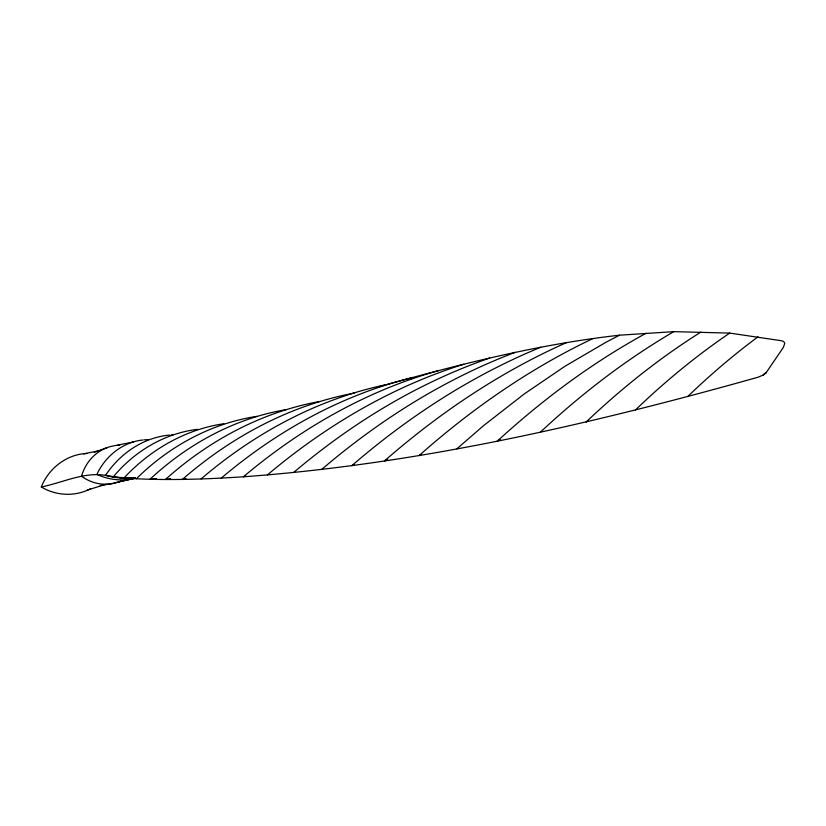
<?xml version="1.0" encoding="UTF-8"?>
<svg xmlns="http://www.w3.org/2000/svg" width="826" height="826" viewBox="0 0 826 826"><rect width="100%" height="100%" fill="white"/><g stroke="black" fill="none" stroke-linecap="round" stroke-linejoin="round"><path stroke-width="1.24" d="M90.891 488.548C75.548 496.87 56.147 495.982 41.3 486.979C48.641 468.332 66.834 454.052 87.153 453.484M635.39 410.006C664.672 381.87 696.091 355.892 729.719 333.095L781.004 340.663A31.037 8.807 -25.7 0 1 784.7 343.564L783.275 347.529L766.322 372.443L763.079 375.087L758.268 377.162C589.919 424.481 418.235 464.14 243.402 476.788C207.791 479.101 172.045 480.443 136.383 478.76C126.089 478.048 115.516 478.522 105.573 475.342C83.519 471.791 62.477 482.766 41.3 486.979M136.383 478.76C169.01 446.37 211.353 423.17 257.051 416.335M540.452 432.101C581.194 394.074 625.623 359.816 673.768 331.649L729.719 333.095M456.83 448.838L483.788 425.473L524.458 393.795L565.232 366.094L605.943 342.294L619.469 335.201L673.768 331.649M763.802 374.643L766.322 372.443L763.079 375.087M410.821 379.082L412.732 377.482C480.66 359.093 549.435 343.038 619.469 335.201M321.665 469.447C379.248 420.248 444.295 379.134 515.3 352.31M201.121 478.915C254.129 433.454 317.535 399.041 386.176 384.658M293.571 472.555C351.556 423.387 417.574 382.965 489.611 358.081M267.294 475.002C325.062 426.226 391.452 386.836 463.82 364.214M221.213 478.161C276.607 431.151 341.871 394.766 412.732 377.482L387.311 384.4M588.288 420.589L586.181 421.952C621.431 388.478 659.633 357.988 700.83 332.135M500.143 439.587L497.149 441.28C542.424 399.743 592.077 362.748 646.056 333.27M421.27 454.496L419.081 455.601C471.398 409.18 529.394 368.768 592.655 338.701M387.693 459.432L384.431 460.97C439.215 413.083 500.277 371.906 566.925 342.418M354.003 464.718L351.752 465.709C408.24 416.954 471.594 375.593 540.782 347.24M94.319 452.338L107.308 447.568M87.556 490.035L106.069 484.212M245.756 476.055L243.402 476.788C300.292 428.756 366.403 390.729 438.358 370.657M378.638 386.847L386.072 384.751M133.451 441.972L113.461 445.916A45.079 41.073 84.2 0 0 81.537 476.22A45.203 41.321 79.2 0 0 118.572 481.826L130.312 479.111L112.429 483.551L100.132 485.564M118.572 481.826L133.998 478.502C121.598 481.362 108.412 479.741 96.921 474.372C105.305 456.189 122.878 441.92 143.115 439.979M186.026 478.708L182.319 479.483C231.115 436.923 290.277 405.05 354.23 393.104M319.486 401.519C261.987 411.926 208.761 440.578 165.489 479.452L170.528 478.595M83.55 453.877L101.464 450.242M197.517 429.334C164.405 433.309 133.998 451.595 113.007 477.221L135.299 478.099M286.157 409.644C234.945 418.204 187.605 444.109 149.878 479.379L156.279 478.595M223.867 423.738C185.416 429.283 150.074 449.85 123.828 478.161L135.268 478.151M135.34 477.996L123.91 478.264L105.573 475.342C119.77 453.68 143.28 437.522 169.361 435.085M171.106 434.92L173.315 434.703M144.323 439.793L148.019 439.752M117.251 445.441A45.079 41.073 84.2 0 1 119.78 445.338M687.676 396.573A1061.193 633.49 -83.5 0 1 757.989 336.843"/></g></svg>
